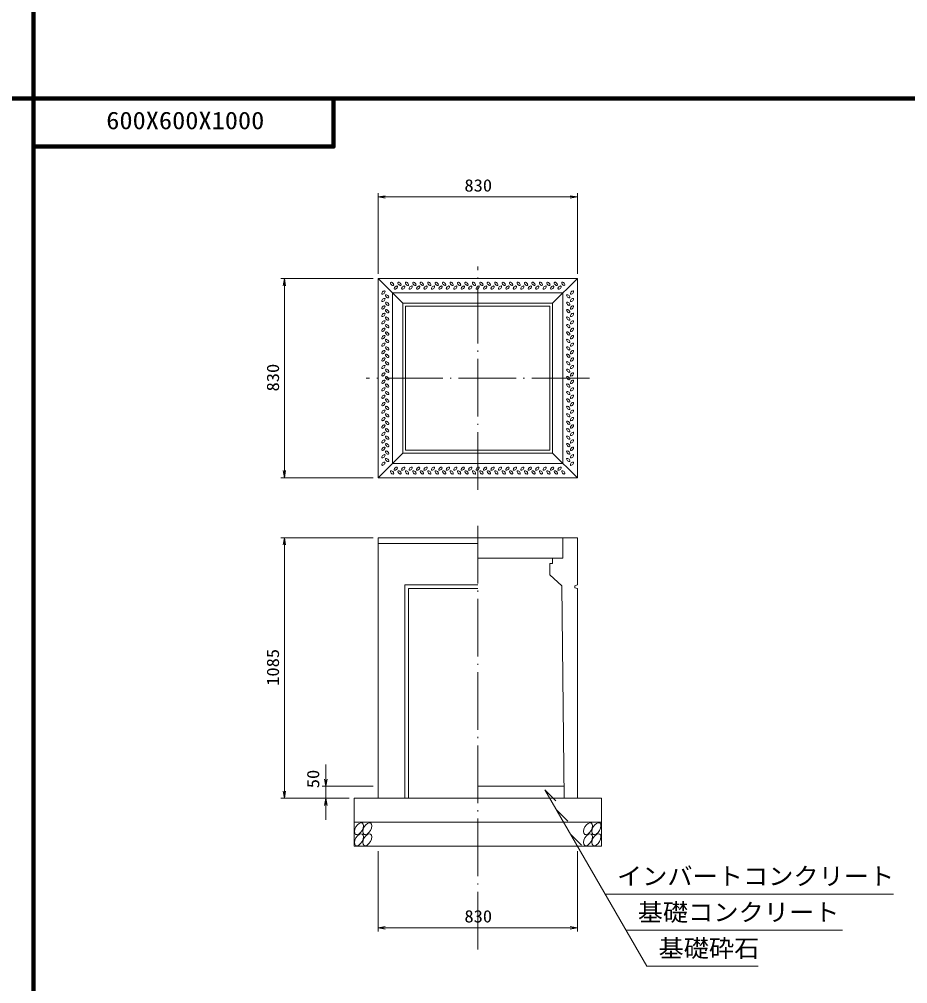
# Model space of a CAD drawing. Units: millimetres, scale not verified. Extents: x -8410 to 41710, y -74801 to 5940.
# Drawn here: x 12051 to 15751, y -46378 to -42360 of the extents above; entities that cross this region are included whole.
import ezdxf
from ezdxf.enums import TextEntityAlignment as Align

# ---------------------------------------------------------------- set-up
doc = ezdxf.new("R2010")
doc.units = ezdxf.units.MM
doc.header["$LTSCALE"] = 20
doc.linetypes.add('LONG_DASHED_DOTTED', pattern=[15.25, 12, -1.5, 0.25, -1.5])
for name, color, linetype, lineweight in [('0-0_グループ[0](0)-D-BMK(0)', 2, 'LONG_DASHED_DOTTED', 13), ('0-1_グループ[0](0)-D-STR(1)', 1, 'Continuous', 13), ('0-2_グループ[0](0)-D-STR-DIM(2)', 7, 'Continuous', 13), ('0-3_グループ[0](0)-D-STR-HTXT(3)', 7, 'Continuous', 13), ('0-5_グループ[0](0)-D-TTL(5)', 2, 'Continuous', 140)]:
    doc.layers.add(name, color=color, linetype=linetype, lineweight=lineweight)
doc.layers.add('0-4_グループ[0](0)-D-STR-TXT(4)', color=7, linetype='Continuous')
doc.layers.add('0-6_グループ[0](0)-D-TTL-TXT(6)', color=7, linetype='Continuous')
doc.styles.add('ＭＳ ゴシック', font='')
doc.styles.get('ＭＳ ゴシック').set_extended_font_data('MS Gothic')

msp = doc.modelspace()

# ---------------------------------------------------------------- linework, layer by layer
at = {"layer": '0-0_グループ[0](0)-D-BMK(0)'}
for p, q in [((13960, -44320), (13960, -43390)), ((14425, -43855), (13495, -43855)), ((13960, -44470), (13960, -46255))]:
    msp.add_line(p, q, dxfattribs=at)
at = {"layer": '0-1_グループ[0](0)-D-STR(1)'}
for p, q in [((13545, -43440), (14375, -43440)), ((13545, -44270), (13545, -43440)), ((13545, -43440), (13648, -43543)), ((14375, -43440), (14272, -43543)), ((14375, -43440), (14375, -44270)), ((13605, -43500), (14315, -43500)), ((13605, -44210), (13605, -43500)), ((14315, -43500), (14315, -44210)), ((13648, -43543), (14272, -43543)), ((13648, -44167), (13648, -43543)), ((14272, -43543), (14272, -44167)), ((13660, -43555), (14260, -43555)), ((13660, -44155), (13660, -43555)), ((14260, -43555), (14260, -44155)), ((14260, -44155), (13660, -44155)), ((13545, -44270), (13648, -44167)), ((14272, -44167), (13648, -44167)), ((14375, -44270), (14272, -44167)), ((14315, -44210), (13605, -44210)), ((14375, -44270), (13545, -44270)), ((14375, -44520), (13545, -44520)), ((13545, -44520), (13545, -45605)), ((13960, -44543.3), (13545, -44543.3)), ((14375, -44520), (14375, -44716.5)), ((14310, -44720), (14260, -44675)), ((13656.5, -44716.5), (13656.5, -45605)), ((13656.5, -44716.5), (13960, -44716.5)), ((14365, -44720), (14375, -44716.5)), ((13671.5, -44731.5), (13671.5, -45605)), ((13671.5, -44731.5), (13960, -44731.5)), ((14310, -44720), (14320.33, -45605)), ((14375, -44731.5), (14375, -45605)), ((14319.75, -45555), (13960, -45555)), ((14475, -45605), (13445, -45605)), ((13445, -45605), (13445, -45805)), ((14475, -45605), (14475, -45805)), ((14475, -45705), (13445, -45705)), ((14475, -45805), (13445, -45805))]:
    msp.add_line(p, q, dxfattribs=at)
for points in [[(14315, -44520), (14315, -44605), (13960, -44605)], [(14272, -44605), (14272, -44627), (14260, -44627), (14260, -44675)], [(14375, -44731.5), (14365, -44728), (14365, -44720)]]:
    msp.add_lwpolyline(points, dxfattribs=at)
for centre, major_axis, ratio in [((13603.5, -43462.25), (-6.01, 6.01), 0.529412), ((13619, -43477.75), (6.01, 6.01), 0.529412), ((13634.5, -43462.25), (-6.01, 6.01), 0.529412), ((13650, -43477.75), (6.01, 6.01), 0.529412), ((13665.5, -43462.25), (-6.01, 6.01), 0.529412), ((13681, -43477.75), (6.01, 6.01), 0.529412), ((13696.5, -43462.25), (-6.01, 6.01), 0.529412), ((13712, -43477.75), (6.01, 6.01), 0.529412), ((13727.5, -43462.25), (-6.01, 6.01), 0.529412), ((13743, -43477.75), (6.01, 6.01), 0.529412), ((13758.5, -43462.25), (-6.01, 6.01), 0.529412), ((13774, -43477.75), (6.01, 6.01), 0.529412), ((13789.5, -43462.25), (-6.01, 6.01), 0.529412), ((13805, -43477.75), (6.01, 6.01), 0.529412), ((13820.5, -43462.25), (-6.01, 6.01), 0.529412), ((13836, -43477.75), (6.01, 6.01), 0.529412), ((13851.5, -43462.25), (-6.01, 6.01), 0.529412), ((13867, -43477.75), (6.01, 6.01), 0.529412), ((13882.5, -43462.25), (-6.01, 6.01), 0.529412), ((13898, -43477.75), (6.01, 6.01), 0.529412), ((13913.5, -43462.25), (-6.01, 6.01), 0.529412), ((13929, -43477.75), (6.01, 6.01), 0.529412), ((13944.5, -43462.25), (-6.01, 6.01), 0.529412), ((13960, -43477.75), (6.01, 6.01), 0.529412), ((13975.5, -43462.25), (-6.01, 6.01), 0.529412), ((13991, -43477.75), (6.01, 6.01), 0.529412), ((14006.5, -43462.25), (-6.01, 6.01), 0.529412), ((14022, -43477.75), (6.01, 6.01), 0.529412), ((14037.5, -43462.25), (-6.01, 6.01), 0.529412), ((14053, -43477.75), (6.01, 6.01), 0.529412), ((14068.5, -43462.25), (-6.01, 6.01), 0.529412), ((14084, -43477.75), (6.01, 6.01), 0.529412), ((14099.5, -43462.25), (-6.01, 6.01), 0.529412), ((14115, -43477.75), (6.01, 6.01), 0.529412), ((14130.5, -43462.25), (-6.01, 6.01), 0.529412), ((14146, -43477.75), (6.01, 6.01), 0.529412), ((14161.5, -43462.25), (-6.01, 6.01), 0.529412), ((14177, -43477.75), (6.01, 6.01), 0.529412), ((14192.5, -43462.25), (-6.01, 6.01), 0.529412), ((14208, -43477.75), (6.01, 6.01), 0.529412), ((14223.5, -43462.25), (-6.01, 6.01), 0.529412), ((14239, -43477.75), (6.01, 6.01), 0.529412), ((14254.5, -43462.25), (-6.01, 6.01), 0.529412), ((14270, -43477.75), (6.01, 6.01), 0.529412), ((14285.5, -43462.25), (-6.01, 6.01), 0.529412), ((14301, -43477.75), (6.01, 6.01), 0.529412), ((14316.5, -43462.25), (-6.01, 6.01), 0.529412), ((13567.25, -43498.5), (-6.01, -6.01), 0.529412), ((13582.75, -43514), (-6.01, 6.01), 0.529412), ((14337.25, -43514), (6.01, -6.01), 0.529412), ((14352.75, -43498.5), (6.01, 6.01), 0.529412), ((13567.25, -43529.5), (-6.01, -6.01), 0.529412), ((13567.25, -43560.5), (-6.01, -6.01), 0.529412), ((13582.75, -43545), (-6.01, 6.01), 0.529412), ((14337.25, -43545), (6.01, -6.01), 0.529412), ((14352.75, -43529.5), (6.01, 6.01), 0.529412), ((14352.75, -43560.5), (6.01, 6.01), 0.529412), ((13567.25, -43591.5), (-6.01, -6.01), 0.529412), ((13582.75, -43576), (-6.01, 6.01), 0.529412), ((14337.25, -43576), (6.01, -6.01), 0.529412), ((14352.75, -43591.5), (6.01, 6.01), 0.529412), ((13567.25, -43622.5), (-6.01, -6.01), 0.529412), ((13582.75, -43607), (-6.01, 6.01), 0.529412), ((13582.75, -43638), (-6.01, 6.01), 0.529412), ((14337.25, -43607), (6.01, -6.01), 0.529412), ((14337.25, -43638), (6.01, -6.01), 0.529412), ((14352.75, -43622.5), (6.01, 6.01), 0.529412), ((13567.25, -43653.5), (-6.01, -6.01), 0.529412), ((13582.75, -43669), (-6.01, 6.01), 0.529412), ((14337.25, -43669), (6.01, -6.01), 0.529412), ((14352.75, -43653.5), (6.01, 6.01), 0.529412), ((13567.25, -43684.5), (-6.01, -6.01), 0.529412), ((13567.25, -43715.5), (-6.01, -6.01), 0.529412), ((13582.75, -43700), (-6.01, 6.01), 0.529412), ((14337.25, -43700), (6.01, -6.01), 0.529412), ((14352.75, -43684.5), (6.01, 6.01), 0.529412), ((14352.75, -43715.5), (6.01, 6.01), 0.529412), ((13567.25, -43746.5), (-6.01, -6.01), 0.529412), ((13582.75, -43731), (-6.01, 6.01), 0.529412), ((13582.75, -43762), (-6.01, 6.01), 0.529412), ((14337.25, -43731), (6.01, -6.01), 0.529412), ((14337.25, -43762), (6.01, -6.01), 0.529412), ((14352.75, -43746.5), (6.01, 6.01), 0.529412), ((13567.25, -43777.5), (-6.01, -6.01), 0.529412), ((13582.75, -43793), (-6.01, 6.01), 0.529412), ((14337.25, -43793), (6.01, -6.01), 0.529412), ((14352.75, -43777.5), (6.01, 6.01), 0.529412), ((13567.25, -43808.5), (-6.01, -6.01), 0.529412), ((13567.25, -43839.5), (-6.01, -6.01), 0.529412), ((13582.75, -43824), (-6.01, 6.01), 0.529412), ((14337.25, -43824), (6.01, -6.01), 0.529412), ((14352.75, -43808.5), (6.01, 6.01), 0.529412), ((14352.75, -43839.5), (6.01, 6.01), 0.529412), ((13567.25, -43870.5), (-6.01, -6.01), 0.529412), ((13582.75, -43855), (-6.01, 6.01), 0.529412), ((14337.25, -43855), (6.01, -6.01), 0.529412), ((14352.75, -43870.5), (6.01, 6.01), 0.529412), ((13567.25, -43901.5), (-6.01, -6.01), 0.529412), ((13582.75, -43886), (-6.01, 6.01), 0.529412), ((13582.75, -43917), (-6.01, 6.01), 0.529412), ((14337.25, -43886), (6.01, -6.01), 0.529412), ((14337.25, -43917), (6.01, -6.01), 0.529412), ((14352.75, -43901.5), (6.01, 6.01), 0.529412), ((13567.25, -43932.5), (-6.01, -6.01), 0.529412), ((13567.25, -43963.5), (-6.01, -6.01), 0.529412), ((13582.75, -43948), (-6.01, 6.01), 0.529412), ((14337.25, -43948), (6.01, -6.01), 0.529412), ((14352.75, -43932.5), (6.01, 6.01), 0.529412), ((14352.75, -43963.5), (6.01, 6.01), 0.529412), ((13567.25, -43994.5), (-6.01, -6.01), 0.529412), ((13582.75, -43979), (-6.01, 6.01), 0.529412), ((14337.25, -43979), (6.01, -6.01), 0.529412), ((14352.75, -43994.5), (6.01, 6.01), 0.529412), ((13567.25, -44025.5), (-6.01, -6.01), 0.529412), ((13582.75, -44010), (-6.01, 6.01), 0.529412), ((13582.75, -44041), (-6.01, 6.01), 0.529412), ((14337.25, -44010), (6.01, -6.01), 0.529412), ((14337.25, -44041), (6.01, -6.01), 0.529412), ((14352.75, -44025.5), (6.01, 6.01), 0.529412), ((13567.25, -44056.5), (-6.01, -6.01), 0.529412), ((13582.75, -44072), (-6.01, 6.01), 0.529412), ((14337.25, -44072), (6.01, -6.01), 0.529412), ((14352.75, -44056.5), (6.01, 6.01), 0.529412), ((13567.25, -44087.5), (-6.01, -6.01), 0.529412), ((13567.25, -44118.5), (-6.01, -6.01), 0.529412), ((13582.75, -44103), (-6.01, 6.01), 0.529412), ((14337.25, -44103), (6.01, -6.01), 0.529412), ((14352.75, -44087.5), (6.01, 6.01), 0.529412), ((14352.75, -44118.5), (6.01, 6.01), 0.529412), ((13567.25, -44149.5), (-6.01, -6.01), 0.529412), ((13582.75, -44134), (-6.01, 6.01), 0.529412), ((14337.25, -44134), (6.01, -6.01), 0.529412), ((14352.75, -44149.5), (6.01, 6.01), 0.529412), ((13567.25, -44180.5), (-6.01, -6.01), 0.529412), ((13582.75, -44165), (-6.01, 6.01), 0.529412), ((13582.75, -44196), (-6.01, 6.01), 0.529412), ((14337.25, -44165), (6.01, -6.01), 0.529412), ((14337.25, -44196), (6.01, -6.01), 0.529412), ((14352.75, -44180.5), (6.01, 6.01), 0.529412), ((13567.25, -44211.5), (-6.01, -6.01), 0.529412), ((13619, -44232.25), (-6.01, -6.01), 0.529412), ((13650, -44232.25), (-6.01, -6.01), 0.529412), ((13681, -44232.25), (-6.01, -6.01), 0.529412), ((13712, -44232.25), (-6.01, -6.01), 0.529412), ((13743, -44232.25), (-6.01, -6.01), 0.529412), ((13774, -44232.25), (-6.01, -6.01), 0.529412), ((13805, -44232.25), (-6.01, -6.01), 0.529412), ((13836, -44232.25), (-6.01, -6.01), 0.529412), ((13867, -44232.25), (-6.01, -6.01), 0.529412), ((13898, -44232.25), (-6.01, -6.01), 0.529412), ((13929, -44232.25), (-6.01, -6.01), 0.529412), ((13960, -44232.25), (-6.01, -6.01), 0.529412), ((13991, -44232.25), (-6.01, -6.01), 0.529412), ((14022, -44232.25), (-6.01, -6.01), 0.529412), ((14053, -44232.25), (-6.01, -6.01), 0.529412), ((14084, -44232.25), (-6.01, -6.01), 0.529412), ((14115, -44232.25), (-6.01, -6.01), 0.529412), ((14146, -44232.25), (-6.01, -6.01), 0.529412), ((14177, -44232.25), (-6.01, -6.01), 0.529412), ((14208, -44232.25), (-6.01, -6.01), 0.529412), ((14239, -44232.25), (-6.01, -6.01), 0.529412), ((14270, -44232.25), (-6.01, -6.01), 0.529412), ((14301, -44232.25), (-6.01, -6.01), 0.529412), ((14352.75, -44211.5), (6.01, 6.01), 0.529412), ((13603.5, -44247.75), (6.01, -6.01), 0.529412), ((13634.5, -44247.75), (6.01, -6.01), 0.529412), ((13665.5, -44247.75), (6.01, -6.01), 0.529412), ((13696.5, -44247.75), (6.01, -6.01), 0.529412), ((13727.5, -44247.75), (6.01, -6.01), 0.529412), ((13758.5, -44247.75), (6.01, -6.01), 0.529412), ((13789.5, -44247.75), (6.01, -6.01), 0.529412), ((13820.5, -44247.75), (6.01, -6.01), 0.529412), ((13851.5, -44247.75), (6.01, -6.01), 0.529412), ((13882.5, -44247.75), (6.01, -6.01), 0.529412), ((13913.5, -44247.75), (6.01, -6.01), 0.529412), ((13944.5, -44247.75), (6.01, -6.01), 0.529412), ((13975.5, -44247.75), (6.01, -6.01), 0.529412), ((14006.5, -44247.75), (6.01, -6.01), 0.529412), ((14037.5, -44247.75), (6.01, -6.01), 0.529412), ((14068.5, -44247.75), (6.01, -6.01), 0.529412), ((14099.5, -44247.75), (6.01, -6.01), 0.529412), ((14130.5, -44247.75), (6.01, -6.01), 0.529412), ((14161.5, -44247.75), (6.01, -6.01), 0.529412), ((14192.5, -44247.75), (6.01, -6.01), 0.529412), ((14223.5, -44247.75), (6.01, -6.01), 0.529412), ((14254.5, -44247.75), (6.01, -6.01), 0.529412), ((14285.5, -44247.75), (6.01, -6.01), 0.529412), ((14316.5, -44247.75), (6.01, -6.01), 0.529412), ((13465.43, -45732), (-13.75, -23.82), 0.545455), ((13500.43, -45732), (-13.75, -23.82), 0.545455), ((14419.43, -45732), (-13.75, -23.82), 0.545455), ((14454.43, -45732), (-13.75, -23.82), 0.545455), ((13465.43, -45778), (-13.75, -23.82), 0.545455), ((13500.43, -45778), (-13.75, -23.82), 0.545455), ((14419.43, -45778), (-13.75, -23.82), 0.545455), ((14454.43, -45778), (-13.75, -23.82), 0.545455)]:
    msp.add_ellipse(centre, major_axis=major_axis, ratio=ratio, dxfattribs=at)
at = {"layer": '0-2_グループ[0](0)-D-STR-DIM(2)'}
for p, q in [((13545, -43420), (13545, -43085)), ((13545, -43100), (14375, -43100)), ((14375, -43420), (14375, -43085)), ((13525, -43440), (13140, -43440)), ((13155, -44270), (13155, -43440)), ((13525, -44270), (13140, -44270)), ((13525, -44520), (13140, -44520)), ((13155, -45605), (13155, -44520)), ((13327.48, -45695), (13327.48, -45465)), ((13327.48, -45555), (13327.48, -45465)), ((13525, -45555), (13312.48, -45555)), ((13425, -45605), (13140, -45605)), ((13425, -45605), (13312.48, -45605)), ((13327.48, -45695), (13327.48, -45605)), ((13545, -45825), (13545, -46160)), ((14375, -45825), (14375, -46160)), ((13545, -46145), (14375, -46145))]:
    msp.add_line(p, q, dxfattribs=at)
for points in [[(13575, -43095), (13545, -43100), (13575, -43105)], [(14345, -43105), (14375, -43100), (14345, -43095)], [(13160, -43470), (13155, -43440), (13150, -43470)], [(13150, -44240), (13155, -44270), (13160, -44240)], [(13160, -44550), (13155, -44520), (13150, -44550)], [(13322.48, -45525), (13327.48, -45555), (13332.48, -45525)], [(13150, -45575), (13155, -45605), (13160, -45575)], [(13332.48, -45635), (13327.48, -45605), (13322.48, -45635)], [(13575, -46140), (13545, -46145), (13575, -46150)], [(14345, -46150), (14375, -46145), (14345, -46140)]]:
    msp.add_lwpolyline(points, dxfattribs=at)
at = {"layer": '0-3_グループ[0](0)-D-STR-HTXT(3)'}
for p, q in [((14240, -45570), (14664.35, -46305)), ((14240, -45570), (14285.75, -45615.75)), ((14289.07, -45655), (14334.83, -45700.75)), ((14346.81, -45755), (14392.56, -45800.75)), ((14491.15, -46005), (15691.75, -46005)), ((14577.75, -46155), (15479.21, -46155)), ((14664.35, -46305), (15128.55, -46305))]:
    msp.add_line(p, q, dxfattribs=at)
at = {"layer": '0-5_グループ[0](0)-D-TTL(5)'}
for p, q in [((12110, -42690), (12110, -26940)), ((12110, -47940), (12110, -32190)), ((12110, -53190), (12110, -37440)), ((8410, -42690), (34310, -42690)), ((8410, -42690), (34310, -42690)), ((8410, -42690), (34310, -42690)), ((8410, -42690), (34310, -42690)), ((12110, -58440), (12110, -42690)), ((13360, -42890), (13360, -42690)), ((12110, -42890), (13360, -42890))]:
    msp.add_line(p, q, dxfattribs=at)
msp.add_lwpolyline([(12110, -42890), (13360, -42890), (13360, -42690)], dxfattribs=at)
msp.add_lwpolyline([(12110, -42890), (13360, -42890), (13360, -42690)], dxfattribs=at)
msp.add_lwpolyline([(12110, -42890), (13360, -42890), (13360, -42690)], dxfattribs=at)
msp.add_lwpolyline([(12110, -42890), (13360, -42890), (13360, -42690)], dxfattribs=at)

# ---------------------------------------------------------------- texts
at = {"layer": '0-2_グループ[0](0)-D-STR-DIM(2)', "style": 'ＭＳ ゴシック', "width": 1.1}
for p in [(13904.7, -43093), (13904.7, -46138)]:
    msp.add_text('830', height=51.32, dxfattribs=at).set_placement(p, align=Align.BOTTOM_LEFT)
for s, p in [('830', (13148, -43910.3)), ('1085', (13148, -45136.7)), ('50', (13315.47, -45563.3))]:
    msp.add_text(s, height=51.32, rotation=90, dxfattribs=at).set_placement(p, align=Align.BOTTOM_LEFT)
at = {"layer": '0-4_グループ[0](0)-D-STR-TXT(4)', "style": 'ＭＳ ゴシック', "width": 1.05}
for s, p in [('インバートコンクリート', (14539.85, -45988.68)), ('基礎コンクリート', (14626.45, -46138.68)), ('基礎砕石', (14713.06, -46288.68))]:
    msp.add_text(s, height=73.31, dxfattribs=at).set_placement(p, align=Align.BOTTOM_LEFT)
at = {"layer": '0-6_グループ[0](0)-D-TTL-TXT(6)', "style": 'ＭＳ ゴシック', "width": 1.1}
msp.add_text('600X600X1000', height=73.31, dxfattribs=at).set_placement((12413, -42840), align=Align.BOTTOM_LEFT)

doc.saveas('drawing.dxf')
